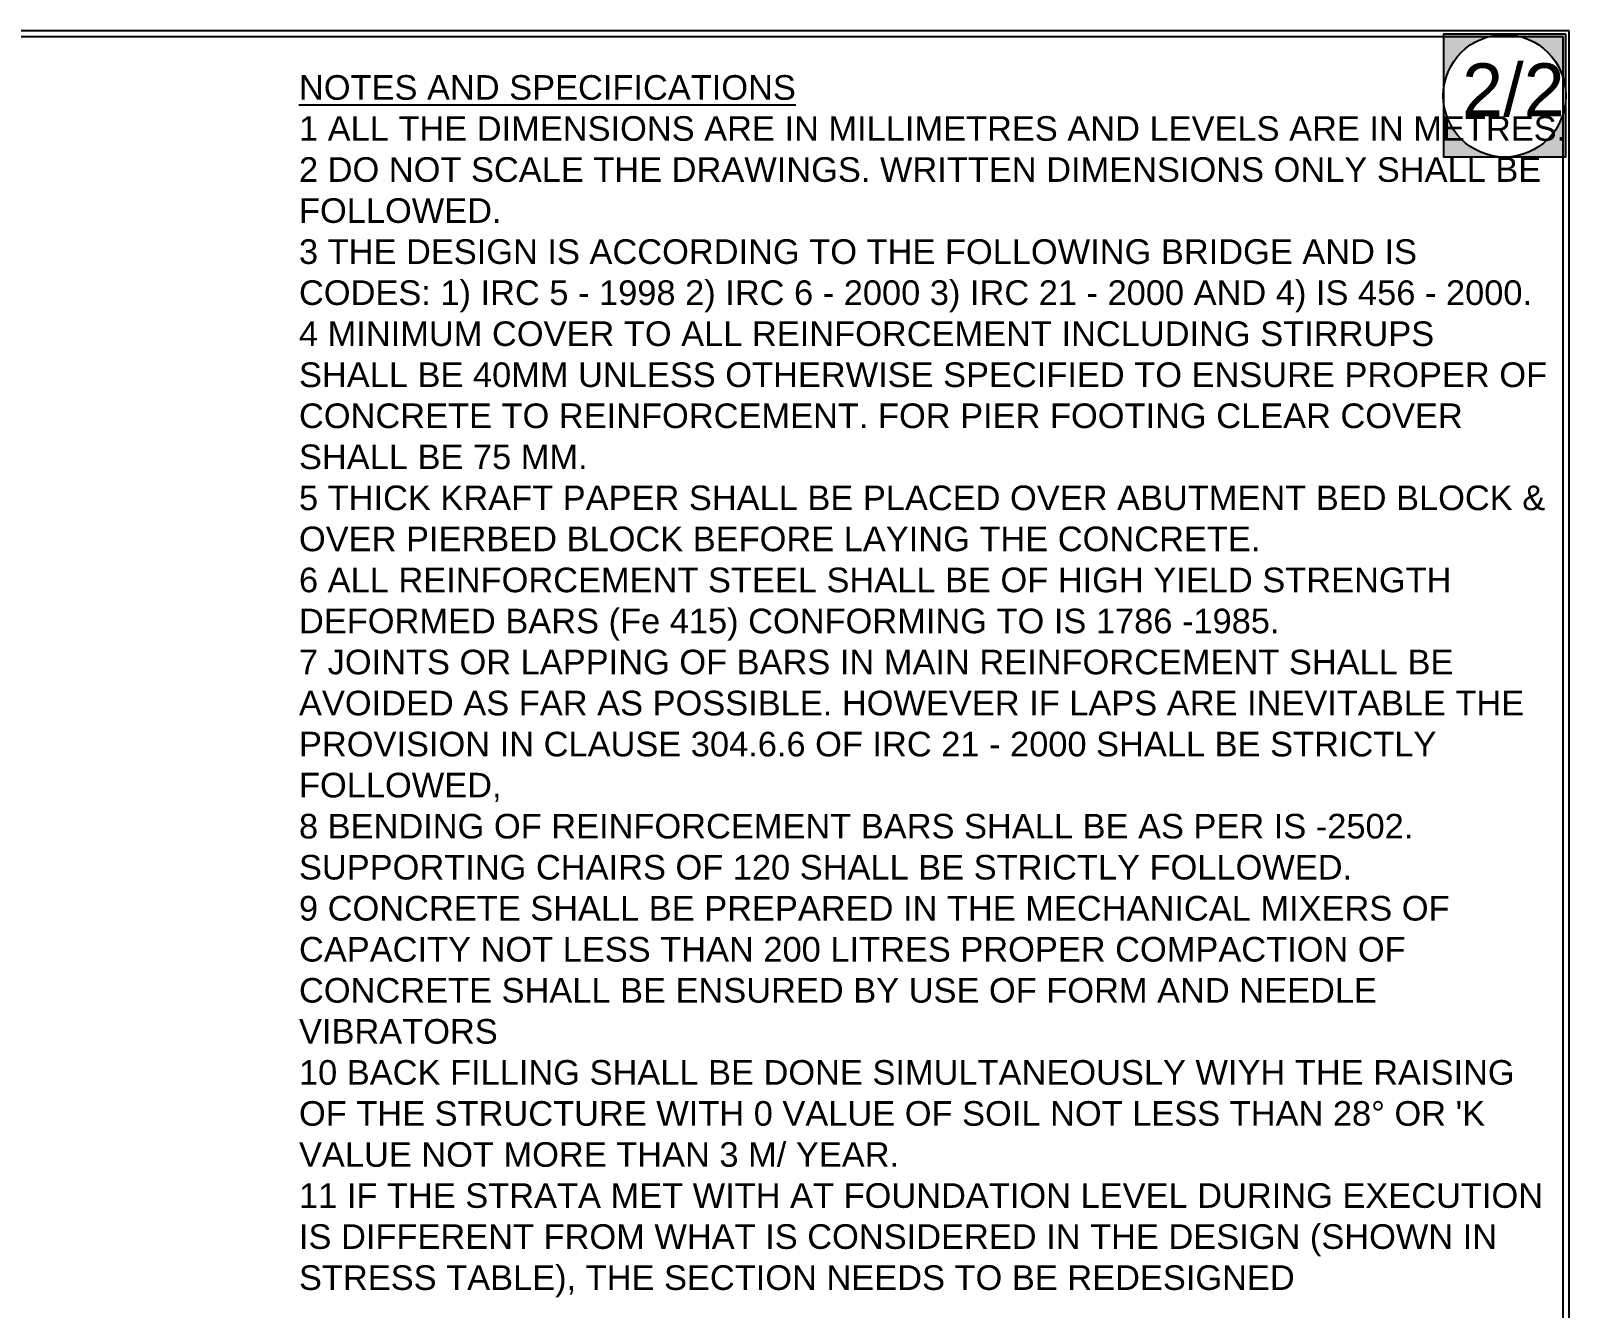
# Model space of a CAD drawing. Header units: inches. Extents: x 508123 to 525314, y -169988 to -157768.
# Drawn here: x 519639 to 525314, y -162481 to -157768 of the extents above; entities that cross this region are included whole.
import ezdxf

# ---------------------------------------------------------------- set-up
doc = ezdxf.new("R2010")
doc.units = ezdxf.units.IN
doc.header["$MEASUREMENT"] = 0
doc.layers.add('DRAWING', color=7, linetype='Continuous')
doc.layers.add('TEXT', color=7, linetype='Continuous')
doc.styles.get("Standard").update_dxf_attribs({"font": 'arial.ttf', "height": 80})

msp = doc.modelspace()

# ---------------------------------------------------------------- hatches: boundary and pattern name
at = {"layer": 'TEXT', "ltscale": 0.4}
h = msp.add_hatch(dxfattribs=at)
h.set_pattern_fill('AR-SAND', color=256, scale=0.389842, style=0)
h.set_pattern_definition([(37.5, (388028.66486, -96634.52625), (-0.0245574546, 0.7511567685), [0, -0.59255979, 0, -0.6627313442, 0, -0.6334931967]), (7.5, (388028.6649, -96634.5262), (0.689933232, 1.100190974), [0, -0.319670413, 0, -0.534083495, 0, -0.2046670328]), (327.5, (388028.18536, -96634.52625), (1.2140231894, 0.0022061366), [0, -0.1949209836, 0, -0.701715541, 0, -0.9161286229]), (317.5, (388028.1854, -96634.5262), (1.171914309, 0.342154769), [0, -0.0974604918, 0, -0.4600135213, 0, -0.5262866557])])
h.paths.add_polyline_path([(524850.52547, -157780.14403), (524850.52547, -157985.18673, -0.9520527158), (525301.35597, -158007.34714), (525301.35597, -157780.14403)])
h.paths.add_polyline_path([(525064.95428, -158233.06564, -0.3725086676), (524850.52547, -158029.50755), (524850.52547, -158233.06564)])
h.paths.add_polyline_path([(525085.83787, -158233.06564), (525301.35597, -158233.06564), (525301.35597, -158007.34714, -0.4007378098)])

# ---------------------------------------------------------------- linework, layer by layer
at = {"layer": 'DRAWING', "ltscale": 0.4}
for points in [[(525314, -157767.5), (508123, -157767.5), (508123, -169988), (525314, -169988)], [(525291.90928, -157789.59072), (508145.09072, -157789.59072), (508145.09072, -169965.90928), (525291.90928, -169965.90928)]]:
    msp.add_lwpolyline(points, close=True, dxfattribs=at)
at = {"layer": 'TEXT', "ltscale": 0.4}
msp.add_lwpolyline([(525301.35597, -157780.14403), (524850.52547, -157780.14403), (524850.52547, -158233.06564), (525301.35597, -158233.06564)], close=True, dxfattribs=at)
msp.add_circle((525075.39608, -158007.34714), 225.95989, dxfattribs=at)

# ---------------------------------------------------------------- texts
at = {"layer": 'TEXT', "attachment_point": 1}
for s, insert, char_height, width in [('2/2', (524918.81128, -157887.92435), 194.920984, 368.1240999), ("{\\LNOTES AND SPECIFICATIONS } \\P1 ALL THE DIMENSIONS ARE IN MILLIMETRES AND LEVELS ARE IN METRES. \\P2 DO NOT SCALE THE DRAWINGS. WRITTEN DIMENSIONS ONLY SHALL BE FOLLOWED. \\P3 THE DESIGN IS ACCORDING TO THE FOLLOWING BRIDGE AND IS CODES: 1) IRC 5 - 1998 2) IRC 6 - 2000 3) IRC 21 - 2000 AND 4) IS 456 - 2000. \\P4 MINIMUM COVER TO ALL REINFORCEMENT INCLUDING STIRRUPS SHALL BE 40MM UNLESS OTHERWISE SPECIFIED TO ENSURE PROPER OF CONCRETE TO REINFORCEMENT. FOR PIER FOOTING CLEAR COVER SHALL BE 75 MM. \\P5 THICK KRAFT PAPER SHALL BE PLACED OVER ABUTMENT BED BLOCK & OVER PIERBED BLOCK BEFORE LAYING THE CONCRETE. \\P6 ALL REINFORCEMENT STEEL SHALL BE OF HIGH YIELD STRENGTH DEFORMED BARS (Fe 415) CONFORMING TO IS 1786 -1985. \\P7 JOINTS OR LAPPING OF BARS IN MAIN REINFORCEMENT SHALL BE AVOIDED AS FAR AS POSSIBLE. HOWEVER IF LAPS ARE INEVITABLE THE PROVISION IN CLAUSE 304.6.6 OF IRC 21 - 2000 SHALL BE STRICTLY FOLLOWED, \\P8 BENDING OF REINFORCEMENT BARS SHALL BE AS PER IS -2502. SUPPORTING CHAIRS OF 120 SHALL BE STRICTLY FOLLOWED. \\P9 CONCRETE SHALL BE PREPARED IN THE MECHANICAL MIXERS OF CAPACITY NOT LESS THAN 200 LITRES PROPER COMPACTION OF CONCRETE SHALL BE ENSURED BY USE OF FORM AND NEEDLE VIBRATORS \\P10 BACK FILLING SHALL BE DONE SIMULTANEOUSLY WIYH THE RAISING OF THE STRUCTURE WITH 0 VALUE OF SOIL NOT LESS THAN 28° OR 'K VALUE NOT MORE THAN 3 M/ YEAR. \\P11 IF THE STRATA MET WITH AT FOUNDATION LEVEL DURING EXECUTION IS DIFFERENT FROM WHAT IS CONSIDERED IN THE DESIGN (SHOWN IN STRESS TABLE), THE SECTION NEEDS TO BE REDESIGNED ", (520628.04673, -157931.23946), 90.8395427, 4607.3874846)]:
    msp.add_mtext(s, dxfattribs=dict(at, insert=insert, char_height=char_height, width=width))

doc.saveas('drawing.dxf')
